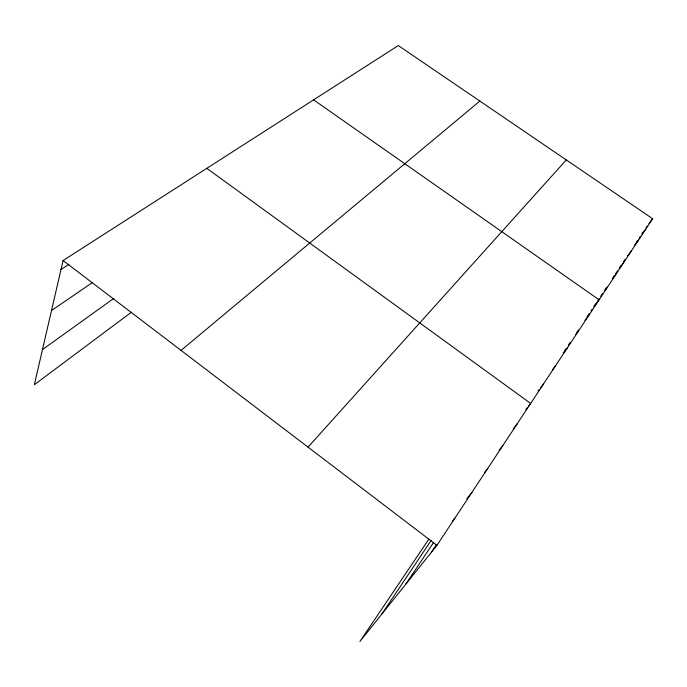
<?xml version="1.0" encoding="UTF-8"?>
<svg xmlns="http://www.w3.org/2000/svg" width="687" height="687" viewBox="0 0 687 687"><rect width="100%" height="100%" fill="white"/><g stroke="black" fill="none" stroke-linecap="round" stroke-linejoin="round"><path stroke-width="1.03" d="M428.808 539.218L359.911 641.452L436.941 545.341L652.65 218.732L398.297 45.548L63.084 260.519L34.35 384.694L131.311 312.302M431.316 552.357L436.528 544.473M564.353 351.255L566.105 348.601M568.45 345.054L570.21 342.401M576.676 332.628L578.445 329.949M587.136 316.81L589.386 313.401M591.078 310.85L592.211 309.141M595.612 303.989L593.894 306.591L599.098 299.815L313.615 99.855M597.905 300.528L599.055 298.802M600.773 296.2L602.49 293.607M604.852 290.034L606.621 287.364M612.452 278.536L614.161 275.959M615.294 274.242L617.57 270.807M619.296 268.196L621.065 265.526M623.418 261.962L625.187 259.291M636.497 242.193L637.596 240.536M639.245 238.046L640.336 236.388M642.036 233.829L643.753 231.227M646.046 227.758L647.197 226.023M405.751 584.251L433.66 542.361M381.56 614.436L431.29 540.257M648.992 223.55L652.65 218.732M642.122 233.941L645.814 229.08M634.384 245.517L638.73 239.806M627.626 255.856L631.387 250.927M619.339 268.265L623.77 262.46M612.667 278.613L615.861 274.439M605.067 290.24L607.643 286.883M584.92 320.408L588.999 315.101M575.491 334.921L578.437 331.1M563.194 353.255L567.35 347.88M552.734 369.348L555.731 365.484M538.076 390.972L539.286 389.417M540.489 387.863L543.511 383.973M525.795 409.675L527.616 407.331M528.835 405.777L530.665 403.432L206.821 168.341M513.447 428.628L517.122 423.931M499.148 450.26L502.85 445.545M484.661 472.312L487.761 468.388M466.825 498.831L471.806 492.545M452.398 521.287L454.888 518.153M308.042 447.143L566.286 159.925M181.059 350.396L479.844 101.075M42.474 349.597L113.793 298.416M51.508 310.55L92.513 282.477M60.997 269.519L68.88 264.401M63.084 260.519L436.941 545.341"/></g></svg>
